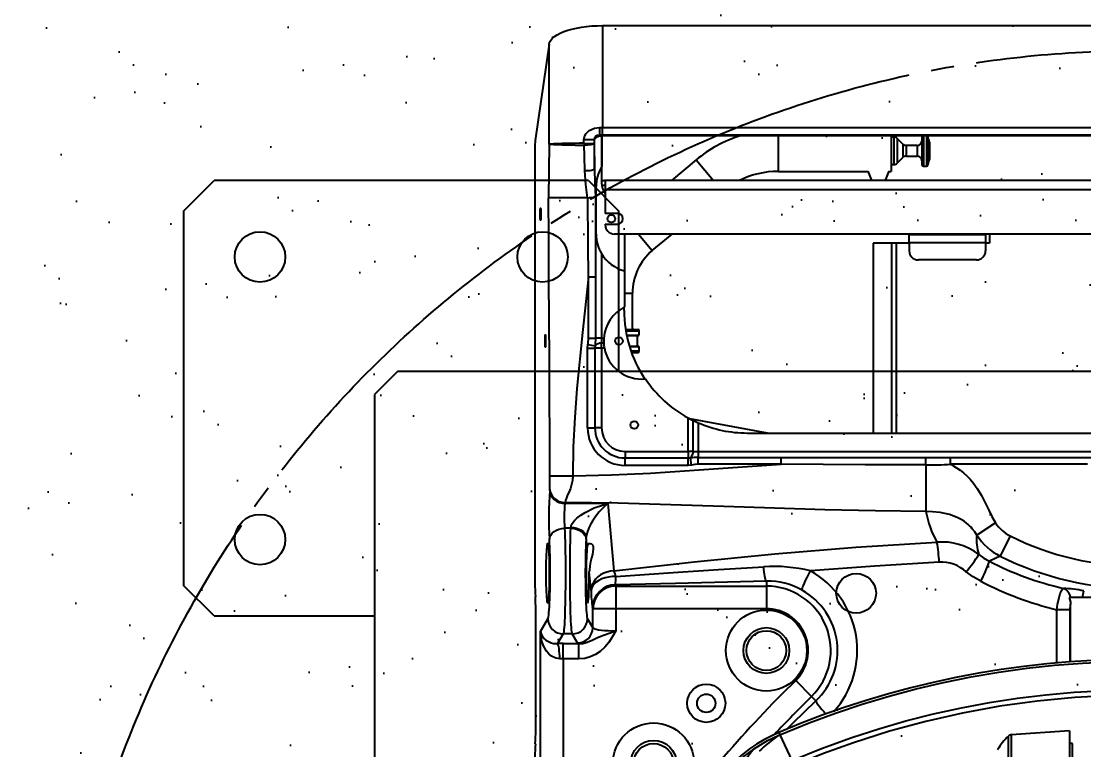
# Model space of a CAD drawing. Header units: millimetres. Extents: x -383313 to -161684, y -117025 to 99224.
# Drawn here: x -329485 to -328790, y 34217 to 34694 of the extents above; entities that cross this region are included whole.
import ezdxf

# ---------------------------------------------------------------- set-up
doc = ezdxf.new("R2010")
doc.units = ezdxf.units.MM
doc.header["$MEASUREMENT"] = 0
doc.linetypes.add('ESKD_shtrihpunktir', pattern=[18, 15, -1, 1, -1])
doc.layers.get('Defpoints').update_dxf_attribs({"color": 31})
doc.layers.add('001__КОНСТРУКТИВ__размеры внутр.', color=7, linetype='Continuous')
doc.layers.add('Робот', color=30, linetype='Continuous')
doc.styles.add('PSTUDIO', font='arial.ttf')
doc.dimstyles.new('PS_TICK', dxfattribs={"dimscale": 100, "dimtxt": 2.5, "dimasz": 1, "dimexe": 2, "dimexo": 2, "dimgap": 1, "dimtad": 1, "dimdec": 0, "dimzin": 0, "dimdsep": 46, "dimtxsty": 'PSTUDIO', "dimblk": 'ARCHTICK', "dimcen": 2, "dimdle": 1.5, "dimse1": 1, "dimse2": 1, "dimadec": 0, "dimazin": 0, "dimtfac": 1, "dimtdec": 0, "dimtix": 1, "dimtmove": 1, "dimatfit": 3, "dimldrblk": 'ARCHTICK', "dimfxl": 1, "dimtolj": 1, "dimtzin": 0, "dimarcsym": 0})

# ---------------------------------------------------------------- blocks, each defined once
blk = doc.blocks.new('ККМ-2.2.00.00.00 Пьедестал')
at = {"color": 140}
for p, q in [((-500, -15), (-500, -985)), ((-625, -860), (-605, -840)), ((-500, -840), (-605, -840)), ((-625, -860), (-625, -1105)), ((-500, -985), (-485, -1000)), ((-485, -1000), (485, -1000)), ((-340, -1105), (-340, -1000)), ((-605, -1125), (-625, -1105)), ((-340, -1105), (-360, -1125)), ((-605, -1125), (-360, -1125))]:
    blk.add_line(p, q, dxfattribs=at)
for centre, radius in [((-354.8, -684.7), 13), ((-317.34, -743.5), 13), ((-243.5, -817.34), 13), ((-575, -890), 16.5), ((-575, -1075), 16.5), ((-390, -1075), 16.5)]:
    blk.add_circle(centre, radius, dxfattribs=at)
blk = doc.blocks.new('Робот ABB IRB660_3.15 (сверху)')
at = {"layer": 'Робот', "color": 30}
for p, q in [((391.45, -157.28), (391.45, -329.83)), ((376.47, -311.91), (376.47, -177.96)), ((43, -233.5), (43, -256.5)), ((45, -264.85), (45, -231.23)), ((83.13, -262.19), (83.13, -229.94)), ((84.98, -229.55), (84.98, -261.38)), ((234.64, -262.23), (226.82, -245.35)), ((43, -256.5), (45, -256.4)), ((45, -264.85), (83.13, -262.19)), ((235.22, -261.98), (234.64, -262.23)), ((235.26, -263.71), (234.64, -262.23)), ((394.48, -265.04), (394.48, -344.13)), ((211.15, -284.39), (213.94, -287.24)), ((213.94, -287.24), (224.29, -297.78)), ((44.34, -309.98), (44.34, -347.78)), ((44.75, -344.08), (44.75, -309.95)), ((53.41, -309.24), (53.41, -344.08)), ((366.17, -311.91), (366.17, -321.87)), ((366.17, -311.91), (376.47, -311.91)), ((376.47, -311.91), (376.47, -321.87)), ((376.47, -321.87), (366.17, -321.87)), ((367.07, -322.35), (370.57, -328.21)), ((376.46, -328.21), (380.27, -321.85)), ((342.1, -344.75), (342.1, -330.24)), ((357.08, -332.31), (357.08, -344.75)), ((360.59, -338.17), (357.08, -332.31)), ((370.57, -328.21), (376.46, -328.21)), ((391.45, -329.83), (386.45, -338.17)), ((44.75, -344.08), (53.41, -344.08)), ((243.5, -359.52), (243.5, -344.75)), ((243.5, -344.75), (342.1, -344.75)), ((342.1, -344.75), (357.08, -344.75)), ((342.1, -359.52), (342.1, -344.75)), ((357.08, -344.75), (357.32, -345.57)), ((-36.49, -352), (36.49, -352)), ((36.49, -352), (35.71, -356.45)), ((36.49, -352), (44.08, -352)), ((44.08, -352), (45.3, -352)), ((243.5, -362.76), (243.5, -359.52)), ((342.1, -359.52), (243.5, -359.52)), ((342.34, -360.34), (342.1, -359.52)), ((358.28, -356.46), (359.4, -368.79)), ((395, -646.5), (395, -361.45)), ((347.3, -413.54), (343.3, -369.45)), ((83.8, -392.37), (90.41, -379.15)), ((90.41, -379.15), (97.43, -375.77)), ((360.9, -385.27), (361.45, -391.36)), ((93.44, -400.96), (105.76, -392.95)), ((371.5, -397.52), (375.54, -397.52)), ((139.05, -438.84), (139.05, -408.45)), ((347.3, -413.54), (375.35, -413.54)), ((375.29, -414.2), (375.35, -413.54)), ((385.34, -422.2), (385.28, -422.86)), ((385.26, -431.66), (370.28, -431.66)), ((122.97, -443.66), (-119.35, -443.66)), ((33.31, -439.26), (122.97, -439.26)), ((122.97, -439.26), (122.97, -443.66)), ((139.05, -438.84), (139.05, -443.72)), ((233.81, -439.26), (233.81, -443.66)), ((233.81, -439.26), (288.11, -439.26)), ((288.11, -443.66), (233.81, -443.66)), ((288.11, -439.26), (288.11, -443.66)), ((288.11, -447.63), (288.11, -443.66)), ((292.41, -438.75), (294.75, -438.57)), ((292.41, -438.75), (293.2, -443.47)), ((294.75, -443.39), (293.2, -443.47)), ((294.75, -438.57), (336, -438.57)), ((294.75, -438.57), (294.75, -443.39)), ((336, -443.39), (294.75, -443.39)), ((294.75, -447.73), (294.75, -443.39)), ((336, -438.57), (336, -443.39)), ((336, -447.73), (336, -443.39)), ((288.11, -447.63), (-130.54, -447.63)), ((288.11, -466.44), (288.11, -447.63)), ((291.43, -447.72), (291.43, -467.92)), ((336, -447.73), (294.75, -447.73)), ((294.75, -447.73), (294.75, -469.59)), ((256, -459.74), (-130.54, -459.74)), ((158.46, -584), (158.46, -459.74)), ((161.46, -584), (161.46, -459.74)), ((173.55, -584), (173.55, -459.74)), ((242.7, -459.74), (293.5, -468.94)), ((351.36, -463.09), (355.7, -463.09)), ((351.36, -515.25), (351.36, -463.09)), ((360.53, -463.09), (355.7, -463.09)), ((355.7, -515.25), (355.7, -463.09)), ((360.53, -463.09), (360.53, -515.25)), ((326.72, -513.45), (326.72, -516.3)), ((332.19, -513.45), (326.72, -513.45)), ((331.83, -512.45), (327.72, -512.45)), ((330.22, -512.45), (331.22, -512.45)), ((331.22, -510.81), (331.22, -512.45)), ((333.12, -516.3), (326.72, -516.3)), ((333.18, -516.5), (326.92, -516.5)), ((327.92, -516.5), (327.92, -523.5)), ((349.55, -515.25), (351.36, -515.25)), ((349.96, -518.57), (351.38, -518.57)), ((351.36, -515.25), (355.7, -515.25)), ((355.62, -516.8), (355.7, -515.25)), ((360.34, -517.59), (355.62, -516.8)), ((360.53, -515.25), (355.7, -515.25)), ((360.53, -515.25), (360.34, -517.59)), ((326.72, -523.7), (326.72, -526.55)), ((335.02, -523.7), (326.72, -523.7)), ((335.55, -526.55), (326.72, -526.55)), ((334.98, -523.5), (326.92, -523.5)), ((335.71, -527.55), (327.72, -527.55)), ((330.22, -527.55), (331.22, -527.55)), ((331.22, -527.55), (331.22, -551.18)), ((351.47, -521.89), (349.93, -521.89)), ((351.47, -521.89), (355.43, -521.89)), ((351.47, -577.19), (351.47, -521.89)), ((355.43, -561.9), (355.43, -521.89)), ((359.83, -521.89), (355.43, -521.89)), ((359.83, -521.89), (359.83, -561.9)), ((336.26, -565.8), (336.26, -542.32)), ((336.68, -540), (336.68, -542.1)), ((336.26, -551.18), (331.22, -551.18)), ((359.83, -561.9), (355.43, -561.9)), ((336.42, -590), (336.42, -565.84)), ((106, -573), (144, -573)), ((97.5, -584), (100, -584)), ((97.5, -590), (97.5, -584)), ((100, -584.26), (100, -579)), ((100, -589.4), (100, -584.26)), ((100, -584.26), (150, -584.26)), ((150, -584.26), (150, -579)), ((150, -584), (158.46, -584)), ((150, -584.26), (150, -589.4)), ((158.46, -584), (161.46, -584)), ((161.46, -584), (173.55, -584)), ((318.18, -579.15), (305.24, -590)), ((327.29, -590), (318.18, -579.15)), ((-343, -590), (343, -590)), ((100, -590), (100, -589.4)), ((100, -589.4), (150, -589.4)), ((150, -589.4), (150, -590)), ((355, -590), (355, -621)), ((349, -596.5), (341, -596.5)), ((349, -596.5), (349, -596)), ((341, -603.5), (349, -603.5)), ((349, -619), (349, -603.5)), ((-349, -619), (349, -619)), ((349, -625), (349, -619)), ((360.47, -613.77), (360.54, -613.76)), ((360.54, -613.76), (386.05, -613.76)), ((385.73, -648.79), (386.05, -613.76)), ((-349, -625), (349, -625)), ((159.57, -625.1), (159.57, -625)), ((159.57, -625.1), (161.72, -625.1)), ((161.72, -625.1), (161.72, -625)), ((163.31, -631.12), (165.6, -625.59)), ((163.38, -625.1), (163.38, -625)), ((163.38, -625.1), (163.79, -625.1)), ((163.79, -625.1), (163.79, -625)), ((164.72, -625.1), (164.72, -625)), ((166.09, -625.1), (166.09, -625)), ((166.09, -625.1), (166.5, -625.1)), ((166.5, -625.1), (166.5, -625)), ((170.12, -625.1), (170.12, -625)), ((170.12, -625.1), (171.17, -625.1)), ((171.17, -625.1), (171.17, -625)), ((171.17, -625.1), (172.28, -625.1)), ((172.28, -625.1), (172.28, -625)), ((172.28, -625.1), (172.43, -625.1)), ((172.58, -625.1), (172.74, -625.1)), ((172.74, -625.1), (172.74, -625)), ((172.74, -625.1), (173.84, -625.1)), ((173.84, -625.1), (173.84, -625)), ((173.84, -625.1), (174.88, -625.1)), ((177.13, -631.12), (174.84, -625.59)), ((174.88, -625.1), (174.88, -625)), ((175.9, -625.1), (175.9, -625)), ((175.9, -625.1), (177.72, -625.1)), ((177.72, -625.1), (177.72, -625)), ((177.72, -625.1), (178.46, -625.1)), ((178.46, -625.1), (178.46, -625)), ((179.58, -625.1), (179.58, -625)), ((198.06, -625.1), (198.06, -625)), ((198.06, -625.1), (200.16, -625.1)), ((200.16, -625.1), (200.16, -625)), ((201.78, -625.1), (201.78, -625)), ((201.78, -625.1), (202.17, -625.1)), ((202.17, -625.1), (202.17, -625)), ((203.08, -625.1), (203.08, -625)), ((204.41, -625.1), (204.41, -625)), ((204.41, -625.1), (204.81, -625.1)), ((204.81, -625.1), (204.81, -625)), ((206.67, -625.1), (206.67, -625)), ((206.67, -625.1), (207.29, -625.1)), ((207.29, -625.1), (207.29, -625)), ((208.22, -625.1), (208.22, -625)), ((208.22, -625.1), (208.41, -625.1)), ((208.41, -625.1), (208.41, -625)), ((210.09, -625.1), (210.09, -625)), ((211.88, -625.1), (211.88, -625)), ((212, -625.1), (212, -625)), ((212.81, -625.1), (212.81, -625)), ((212.81, -625.1), (213.84, -625.1)), ((213.84, -625.1), (213.84, -625)), ((213.84, -625.1), (214.92, -625.1)), ((214.92, -625.1), (214.92, -625)), ((214.92, -625.1), (215.13, -625.1)), ((215.13, -625.1), (215.13, -625)), ((215.13, -625.1), (215.37, -625.1)), ((215.37, -625.1), (215.37, -625)), ((215.37, -625.1), (216.44, -625.1)), ((216.44, -625.1), (216.44, -625)), ((216.44, -625.1), (217.46, -625.1)), ((217.46, -625.1), (217.46, -625)), ((218.45, -625.1), (218.45, -625)), ((218.45, -625.1), (220.26, -625.1)), ((220.26, -625.1), (220.26, -625)), ((221.86, -625.1), (221.86, -625)), ((222.05, -625.1), (222.05, -625)), ((289.49, -638.46), (278.19, -625)), ((289.49, -638.46), (305.54, -625)), ((339.22, -625.1), (339.22, -625)), ((339.22, -625.1), (339.26, -625.1)), ((339.26, -625.1), (339.26, -625)), ((340.26, -625.1), (340.26, -625)), ((341.23, -625.1), (341.23, -625)), ((341.23, -625.1), (341.41, -625.1)), ((341.41, -625.1), (341.41, -625)), ((342.02, -625.1), (342.02, -625)), ((342.02, -625.1), (342.5, -625.1)), ((342.5, -625.1), (342.5, -625)), ((342.5, -625.1), (344.17, -625.1)), ((344.17, -625.1), (344.17, -625)), ((344.17, -625.1), (344.65, -625.1)), ((344.65, -625.1), (344.65, -625)), ((344.97, -625.1), (344.97, -625)), ((344.97, -625.1), (346.32, -625.1)), ((346.32, -625.1), (346.32, -625)), ((346.32, -625.1), (346.87, -625.1)), ((346.87, -625.1), (346.87, -625)), ((346.87, -625.1), (348.22, -625.1)), ((348.22, -625.1), (348.22, -625)), ((348.41, -625.1), (348.41, -625)), ((348.41, -625.1), (349.98, -625.1)), ((351.33, -622), (349, -622)), ((351.39, -625), (349, -625)), ((349.98, -625.1), (349.98, -625)), ((351.3, -625.1), (351.3, -625)), ((351.3, -625.1), (351.39, -625.1)), ((351.39, -625.1), (351.39, -625)), ((351.42, -633.89), (351.42, -623.33)), ((163.36, -631), (161.72, -631)), ((161.72, -654.24), (161.72, -631)), ((235.82, -631), (177.08, -631)), ((235.82, -654.24), (235.82, -631)), ((356.18, -649.36), (355.96, -632.48)), ((355.96, -632.48), (355.96, -652.43)), ((136.72, -649.87), (136.72, -639.13)), ((137.72, -635.24), (136.75, -638.87)), ((136.75, -650.13), (136.75, -638.87)), ((137.72, -653.76), (137.72, -635.24)), ((140.72, -634.5), (138.69, -634.5)), ((138.69, -654.24), (138.69, -634.5)), ((140.72, -654.24), (140.72, -634.5)), ((141.72, -653.5), (141.72, -635.5)), ((157.84, -636.38), (154.1, -640.12)), ((157.84, -652.62), (157.84, -636.38)), ((161.72, -635.5), (159.96, -635.5)), ((159.96, -653.5), (159.96, -635.5)), ((351.26, -654.24), (351.26, -634.15)), ((351.47, -654.18), (351.47, -633.81)), ((151.97, -641), (144.72, -641)), ((144.72, -648), (144.72, -641)), ((151.97, -648), (151.97, -641)), ((154.1, -648.88), (154.1, -640.12)), ((136.75, -650.13), (137.72, -653.76)), ((144.72, -648), (151.97, -648)), ((154.1, -648.88), (157.84, -652.62)), ((159.96, -653.5), (161.72, -653.5)), ((356.18, -651.63), (356.18, -649.36)), ((362.9, -649.36), (356.18, -649.36)), ((356.18, -651.63), (362.9, -651.63)), ((362.9, -649.36), (362.9, -651.63)), ((385.73, -648.79), (385.73, -714.36)), ((385.73, -714.36), (394.83, -651.2)), ((-351.26, -654.24), (351.26, -654.24)), ((-350.78, -654.78), (350.78, -654.78)), ((350.78, -659.77), (-350.78, -659.77)), ((350.78, -654.78), (350.78, -659.77)), ((350.78, -726.43), (350.78, -659.77)), ((351.47, -654.18), (351.47, -654.24)), ((353.84, -654.5), (353.93, -654.46)), ((350.78, -726.43), (-350.78, -726.43))]:
    blk.add_line(p, q, dxfattribs=at)
at = {"layer": 'Робот', "color": 30, "flags": 128}
for points in [[(255.78, -228.59), (256.12, -229.09), (257.6, -231.98), (258.44, -235.18), (258.57, -238.71), (257.94, -242.4), (256.96, -245.21), (255.55, -247.99), (254.05, -250.26), (252.28, -252.43), (251.98, -252.75)], [(0, -288.11), (0, -288.11), (20.81, -287.71), (41.59, -286.56), (66.19, -284.22), (90.68, -280.83), (115, -276.4), (139.07, -270.94), (162.91, -264.47), (186.43, -256.98), (206.04, -249.88), (225.37, -242.06)], [(226.82, -245.35), (226.82, -245.35), (207.38, -253.2), (187.64, -260.36), (169.95, -266.09), (152.09, -271.25), (133.99, -275.86), (115.76, -279.89), (97.47, -283.32), (79.07, -286.17), (60.52, -288.43), (41.9, -290.1), (20.57, -291.28), (-0.81, -291.66)], [(251.98, -252.75), (242.68, -258.38), (235.22, -261.98)], [(234.64, -262.23), (215.46, -270.02), (198.23, -276.37), (180.81, -282.19), (163.15, -287.49), (145.35, -292.25), (127.47, -296.45), (109.47, -300.09), (91.3, -303.2), (73.04, -305.74), (54.78, -307.72), (36.47, -309.14), (18.06, -310), (-0.37, -310.29)], [(230.05, -265.83), (226.02, -269.94), (211.15, -284.39)], [(211.15, -284.39), (210.89, -283.78), (210.36, -282.91), (209.58, -281.8), (208.57, -280.48), (207.35, -278.98), (205.96, -277.35), (204.56, -275.77)], [(342.1, -330.24), (342.11, -330.21), (342.61, -329.23), (343.12, -328.25), (346.66, -322.55), (349.24, -319.48), (352.23, -316.8), (355.37, -314.74), (358.79, -313.2), (362.43, -312.24), (366.17, -311.91)], [(378.75, -311.89), (378.8, -313.73), (378.9, -315.51), (379.05, -317.17), (379.24, -318.65), (379.46, -319.89), (379.72, -320.86), (379.99, -321.52), (380.27, -321.85)], [(378.75, -311.89), (381.36, -312.26), (384.16, -313.67), (385.94, -315.22), (387.41, -317), (389.34, -320.41), (390.6, -324.05), (391.45, -329.8), (391.45, -329.83)], [(366.17, -321.87), (363.72, -322.05), (361.37, -322.61), (357.61, -324.11), (354.04, -325.81), (350.05, -327.48), (345.76, -329.02), (343.96, -329.62), (342.12, -330.23), (342.1, -330.24)], [(391.45, -329.83), (391.45, -329.81), (390.77, -327.6), (389.29, -325.46), (387.79, -324.13), (385.75, -322.94), (384.4, -322.43), (382.82, -322.04), (380.27, -321.85)], [(357.08, -332.31), (356.73, -331.95), (355.97, -331.6), (354.82, -331.27), (353.31, -330.97), (351.47, -330.72), (349.37, -330.51), (347.07, -330.36), (344.62, -330.27), (342.1, -330.24)], [(370.57, -328.21), (370.72, -328.73), (370.87, -329.61), (371.01, -330.85), (371.15, -332.44), (371.28, -334.35), (371.41, -336.58), (371.52, -339.1), (371.63, -341.89), (371.72, -344.92), (371.8, -348.16), (371.87, -351.59), (371.92, -355.18), (371.97, -358.88), (371.99, -362.66), (372.01, -366.5), (372.01, -370.35), (371.99, -374.18), (371.96, -377.95), (371.91, -381.64), (371.86, -385.19), (371.79, -388.59), (371.7, -391.79), (371.61, -394.78), (371.5, -397.52)], [(375.54, -397.52), (375.43, -394.78), (375.34, -391.79), (375.25, -388.59), (375.18, -385.19), (375.12, -381.64), (375.08, -377.95), (375.05, -374.18), (375.03, -370.35), (375.03, -366.5), (375.04, -362.66), (375.07, -358.88), (375.11, -355.18), (375.17, -351.59), (375.24, -348.16), (375.32, -344.92), (375.41, -341.89), (375.52, -339.1), (375.63, -336.58), (375.75, -334.35), (375.89, -332.44), (376.02, -330.85), (376.17, -329.61), (376.31, -328.73), (376.46, -328.21)], [(361.51, -390.15), (361.63, -387.79), (361.74, -385.19), (361.83, -382.38), (361.91, -379.4), (361.96, -376.28), (362, -373.06), (362.02, -369.78), (362.02, -366.48), (362, -363.2), (361.96, -359.97), (361.91, -356.85), (361.83, -353.86), (361.74, -351.04), (361.64, -348.43), (361.52, -346.06), (361.39, -343.95), (361.24, -342.13), (361.09, -340.63), (360.93, -339.46), (360.76, -338.64), (360.59, -338.17)], [(386.45, -338.17), (386.28, -338.64), (386.11, -339.46), (385.95, -340.63), (385.8, -342.13), (385.65, -343.95), (385.52, -346.06), (385.4, -348.43), (385.29, -351.04), (385.2, -353.86), (385.13, -356.85), (385.07, -359.97), (385.04, -363.2), (385.02, -366.48), (385.02, -369.78), (385.04, -373.06), (385.08, -376.28), (385.13, -379.4), (385.21, -382.38), (385.3, -385.19), (385.4, -387.79), (385.52, -390.15)], [(45.3, -352), (44.41, -349.11), (44.34, -347.78)], [(53.41, -344.08), (52.81, -347.54), (52.02, -351.28), (51.09, -354.63), (50.15, -356.84), (49.6, -357.61), (49.03, -358.05)], [(360.9, -385.27), (361.02, -383.86), (361.13, -382.15), (361.22, -380.18), (361.3, -377.97), (361.36, -375.58), (361.41, -373.04), (361.44, -370.4), (361.44, -367.72), (361.43, -365.05), (361.4, -362.43), (361.35, -359.92), (361.29, -357.56), (361.2, -355.4), (361.1, -353.47), (360.99, -351.82), (360.87, -350.48), (360.74, -349.47), (360.6, -348.81), (360.46, -348.52), (360.32, -348.59), (360.19, -349.03), (360.05, -349.83), (359.92, -350.98), (359.81, -352.44), (359.7, -354.2), (359.61, -356.23), (359.53, -358.47), (359.47, -360.9), (359.43, -363.46), (359.41, -366.11), (359.4, -368.79)], [(387.64, -368), (387.63, -370.66), (387.6, -373.26), (387.55, -375.77), (387.49, -378.13), (387.41, -380.31), (387.31, -382.25), (387.2, -383.93), (387.08, -385.31), (386.96, -386.37), (386.82, -387.09), (386.68, -387.45), (386.55, -387.45), (386.41, -387.09), (386.27, -386.37), (386.14, -385.31), (386.03, -383.93), (385.92, -382.25), (385.82, -380.31), (385.74, -378.13), (385.68, -375.77), (385.63, -373.26), (385.6, -370.66), (385.59, -368), (385.6, -365.34), (385.63, -362.74), (385.68, -360.23), (385.74, -357.87), (385.82, -355.69), (385.92, -353.75), (386.03, -352.07), (386.14, -350.69), (386.27, -349.63), (386.41, -348.91), (386.55, -348.55), (386.68, -348.55), (386.82, -348.91), (386.96, -349.63), (387.08, -350.69), (387.2, -352.07), (387.31, -353.75), (387.41, -355.69), (387.49, -357.87), (387.55, -360.23), (387.6, -362.74), (387.63, -365.34), (387.64, -368)], [(220.06, -356.79), (220, -357.49), (219.74, -358.51), (219.28, -359.84), (218.63, -361.43), (217.82, -363.25), (216.86, -365.23), (215.78, -367.33), (214.62, -369.49)], [(243.5, -362.76), (302.92, -361.31), (342.34, -360.34)], [(341.96, -365.81), (344.38, -365.76), (346.78, -365.47), (349.09, -364.94), (351.24, -364.19), (353.19, -363.24), (354.88, -362.11), (356.26, -360.83), (357.31, -359.44), (357.99, -357.97), (358.28, -356.46)], [(343.3, -369.45), (345.61, -369.24), (347.86, -368.73), (350, -367.93), (351.98, -366.85), (353.76, -365.53), (355.29, -363.99), (356.53, -362.27), (357.45, -360.41), (358.04, -358.46), (358.28, -356.46)], [(103.16, -362.71), (108.03, -365.56), (112.63, -368.93)], [(243.5, -362.76), (243.76, -363.22), (244.01, -363.91), (244.26, -364.83), (244.49, -365.97), (244.71, -367.29), (244.91, -368.79), (245.08, -370.43), (245.23, -372.2)], [(341.96, -365.81), (304.54, -368.46), (274.92, -370.4), (245.23, -372.2)], [(130.39, -375.27), (172.56, -372.67), (214.62, -369.49)], [(343.3, -369.45), (290.81, -375.5), (238.03, -380.66), (185.01, -384.91), (131.79, -388.26)], [(360.9, -385.27), (360.44, -386.64), (359.7, -387.32), (358.79, -387.49), (357.88, -387.16), (357.15, -386.27), (356.83, -385.21), (356.78, -383.81), (356.99, -382.16), (357.42, -380.24), (358, -377.96), (358.6, -375.42), (359.09, -372.76), (359.38, -369.89), (359.4, -368.79)], [(104.46, -380.24), (101.08, -377.83), (97.43, -375.77)], [(105.76, -392.95), (107.1, -395.01), (108.65, -397.03), (109.52, -398.02), (110.45, -398.99), (111.45, -399.92), (112.51, -400.82), (114.05, -401.97), (115.92, -403.15), (118.14, -404.31), (120.74, -405.41), (123.66, -406.35), (126.65, -407.07), (129.72, -407.62), (134.67, -408.18), (139.05, -408.45)], [(347.3, -413.54), (347.32, -413.53), (350.16, -411.05), (352.92, -408.09), (355.11, -405.33), (357.26, -402.12), (358.38, -400.18), (359.45, -398.06), (360.59, -395.22), (361.19, -393.12), (361.45, -391.36)], [(371.44, -398.12), (369.53, -397.95), (367.7, -397.53), (366, -396.89), (364.51, -396.05), (363.26, -395.04), (362.32, -393.89), (361.71, -392.65), (361.45, -391.36)], [(371.5, -397.52), (369.59, -397.33), (367.76, -396.88), (366.06, -396.19), (364.56, -395.27), (363.32, -394.16), (362.37, -392.91), (361.76, -391.56), (361.51, -390.15)], [(385.52, -390.15), (385.27, -391.56), (384.66, -392.91), (383.72, -394.16), (382.48, -395.27), (380.98, -396.19), (379.28, -396.88), (377.44, -397.33), (375.54, -397.52)], [(122.97, -439.26), (122.16, -438.85), (121.36, -438.43), (118.93, -436.99), (116.59, -435.38), (114.35, -433.59), (112.2, -431.62), (110.13, -429.48), (108.16, -427.16), (105.41, -423.35), (102.68, -418.85), (99.98, -413.64), (97.89, -409.27), (95.8, -404.98), (93.44, -400.96)], [(371.44, -398.12), (370.97, -399.76), (369.99, -401.42), (368.87, -402.76), (367.59, -404), (364.98, -406.05), (362.19, -407.81), (356.28, -410.69), (350.22, -412.79), (347.33, -413.54), (347.3, -413.54)], [(139.05, -408.45), (172.12, -408.74), (205.2, -409.48), (238.27, -410.52), (271.34, -411.68), (305.99, -412.83), (340.64, -413.74), (375.29, -414.2)], [(370.28, -431.66), (370.28, -431.35), (370.28, -431.23), (370.28, -431.21), (370.28, -431.17), (370.28, -430.99), (370.29, -430.64), (370.32, -429.93), (370.46, -428.56), (370.99, -425.96), (371.77, -423.51), (372.67, -421.25), (373.59, -419.17), (374.41, -417.29), (375.02, -415.63), (375.29, -414.2)], [(385.28, -422.86), (385.04, -421.2), (384.45, -419.6), (383.51, -418.12), (382.26, -416.82), (380.76, -415.74), (379.06, -414.93), (377.21, -414.41), (375.29, -414.2)], [(385.34, -422.2), (385.1, -420.54), (384.51, -418.94), (383.57, -417.46), (382.32, -416.16), (380.82, -415.08), (379.12, -414.27), (377.27, -413.75), (375.35, -413.54)], [(370.28, -431.66), (344.81, -432.36), (319.34, -433.56), (293.86, -435.11), (233.81, -439.26)], [(359.83, -561.9), (363.86, -525.43), (367.51, -488.97), (368.96, -469.86), (369.93, -450.76), (370.28, -431.66)], [(385.26, -431.66), (385.3, -457.15), (385.38, -482.65), (385.5, -508.14), (385.65, -533.64), (385.8, -560.35), (385.94, -587.06), (386.05, -613.76)], [(139.05, -443.72), (130.05, -443.69), (122.97, -443.66)], [(139.05, -438.84), (158.04, -438.85), (178.74, -438.89), (233.81, -439.26), (233.81, -439.26)], [(233.81, -443.66), (178.76, -443.7), (158.05, -443.71), (139.05, -443.72)], [(288.11, -439.26), (290.26, -439.1), (292.41, -438.75)], [(291.43, -467.92), (289.44, -467.03), (288.11, -466.44)], [(294.75, -469.59), (292.62, -468.48), (291.43, -467.92)], [(355.43, -521.89), (355.56, -517.88), (355.62, -516.8)], [(360.34, -517.59), (360.16, -518.65), (359.83, -521.89)], [(388.4, -520), (388.39, -520.69), (388.38, -521.37), (388.37, -522), (388.35, -522.57), (388.32, -523.06), (388.29, -523.46), (388.26, -523.76), (388.22, -523.94), (388.19, -524), (388.15, -523.94), (388.12, -523.76), (388.08, -523.46), (388.05, -523.06), (388.03, -522.57), (388.01, -522), (387.99, -521.37), (387.98, -520.69), (387.98, -520), (387.98, -519.31), (387.99, -518.63), (388.01, -518), (388.03, -517.43), (388.05, -516.94), (388.08, -516.54), (388.12, -516.24), (388.15, -516.06), (388.19, -516), (388.22, -516.06), (388.26, -516.24), (388.29, -516.54), (388.32, -516.94), (388.35, -517.43), (388.37, -518), (388.38, -518.63), (388.39, -519.31), (388.4, -520)], [(355.33, -614.38), (355.35, -607.86), (355.43, -561.9)], [(359.83, -561.9), (359.83, -561.9), (360.23, -583.17), (360.47, -613.76), (360.47, -613.77)], [(391.54, -603), (391.54, -603.69), (391.53, -604.37), (391.51, -605), (391.49, -605.57), (391.47, -606.06), (391.44, -606.46), (391.4, -606.76), (391.37, -606.94), (391.33, -607), (391.3, -606.94), (391.26, -606.76), (391.23, -606.46), (391.2, -606.06), (391.17, -605.57), (391.15, -605), (391.13, -604.37), (391.13, -603.69), (391.12, -603), (391.13, -602.31), (391.13, -601.63), (391.15, -601), (391.17, -600.43), (391.2, -599.94), (391.23, -599.54), (391.26, -599.24), (391.3, -599.06), (391.33, -599), (391.37, -599.06), (391.4, -599.24), (391.44, -599.54), (391.47, -599.94), (391.49, -600.43), (391.51, -601), (391.53, -601.63), (391.54, -602.31), (391.54, -603)], [(355.96, -632.48), (355.79, -623.54), (355.33, -614.38)], [(360.54, -613.76), (361.75, -622.48), (362.33, -631.3)], [(355.96, -632.48), (356.14, -632.21), (356.57, -631.95), (357.21, -631.72), (358.05, -631.53), (359.03, -631.39), (360.1, -631.3), (361.22, -631.27), (362.33, -631.3)], [(362.33, -631.3), (362.63, -641.02), (362.84, -648.24)], [(352.48, -654.77), (352.48, -654.77), (354.21, -654.43), (355.06, -653.96), (355.61, -653.42), (355.91, -652.92), (356.09, -652.35), (356.18, -651.63), (356.18, -651.63)], [(362.9, -651.63), (362.54, -653.89), (361.48, -655.89), (359.41, -657.83), (356.07, -659.33), (352.76, -659.77)], [(355.96, -652.43), (356.08, -652.18), (356.18, -651.63)], [(356.18, -649.36), (356.37, -649.09), (356.82, -648.84), (357.51, -648.61), (358.39, -648.42), (359.43, -648.28), (360.55, -648.21), (361.71, -648.19), (362.84, -648.24)], [(350.78, -654.78), (351.35, -654.78), (351.91, -654.77), (352.48, -654.77)], [(352.76, -659.77), (352.1, -659.77), (351.44, -659.77), (350.78, -659.77)], [(351.26, -654.24), (351.38, -654.2), (351.47, -654.18)], [(351.47, -654.24), (351.35, -654.24), (351.26, -654.24)], [(353.93, -654.46), (353.99, -654.41), (353.82, -654.34), (353.49, -654.3), (352.96, -654.27), (352.27, -654.25), (351.47, -654.24)], [(385.73, -714.36), (385.37, -715.64), (384.65, -716.91), (383.59, -718.14), (382.18, -719.32), (380.46, -720.45), (378.44, -721.5), (376.13, -722.48), (373.56, -723.37), (370.76, -724.16), (367.75, -724.84), (364.57, -725.4), (361.25, -725.85), (357.82, -726.17), (354.32, -726.37), (350.78, -726.43)]]:
    blk.add_lwpolyline(points, dxfattribs=at)
at = {"layer": 'Робот'}
for radius in [3150, 1054]:
    blk.add_circle((0, 0), radius, dxfattribs=at)
at = {"layer": 'Робот', "color": 30, "linetype": 'ESKD_shtrihpunktir', "ltscale": 15}
blk.add_circle((0, 0), 710, dxfattribs=at)
at = {"layer": 'Робот', "color": 30}
for centre, radius in [((317.34, -243.51), 26.5), ((317.34, -243.51), 15), ((282.84, -282.84), 12.5), ((282.84, -282.84), 6), ((243.5, -317.34), 26.5), ((243.5, -317.34), 15), ((330, -465), 2.5), ((340, -520), 2.5), ((345, -600), 2.5)]:
    blk.add_circle(centre, radius, dxfattribs=at)
for centre, radius, start, end in [((-387.09, 324.81), 872.59, 314.47982, 323.46163), ((195.5, -170.11), 101.7, 293.01674, 342.64969), ((195.74, -170.1), 99.97, 304.23257, 341.05778), ((281.92, -248.63), 113.08, 356.07142, 0.46236), ((57.52, -232.29), 40, 313.36141, 329.81755), ((181.17, -182), 96.53, 304.05092, 314.02278), ((507.56, -264.13), 113.08, 176.07142, 180.46236), ((0, 290.09), 601.7, 246.98326, 293.01674), ((82.92, -259.19), 3, 274, 313.36141), ((-387.09, 324.81), 857.81, 314.47982, 316.80172), ((243.61, -317.38), 59.63, 138.00809, 240.90872), ((242.09, -317.33), 45.19, 133.20988, 240.82088), ((243.5, -317.34), 42.19, 134.47982, 270), ((243.5, -317.34), 27.41, 134.47982, 270), ((376.48, -210.28), 101.64, 270, 271.28245), ((367.11, -332.38), 10.03, 90.24491, 179.61522), ((366, -323.28), 1.41, 40.95941, 82.93738), ((376.47, -38.51), 283.37, 270, 270.76803), ((370.62, -338.23), 10.03, 90.24491, 179.61522), ((376.42, -338.23), 10.03, 0.38478, 89.75509), ((33.26, -344.68), 11.51, 344.37604, 2.95217), ((0.56, -561.01), 223.27, 62.64343, 76.30846), ((342.04, -344.48), 15.04, 270.22922, 358.97225), ((342.28, -345.3), 15.04, 270.22922, 358.97225), ((271.1, -358.66), 87.21, 1.44531, 8.6351), ((514.79, -344.82), 120.32, 179.66965, 183.79656), ((52.71, -349.98), 8.87, 193.19574, 245.4989), ((289.6, -360.3), 105.4, 359.37754, 4.08868), ((0, -560), 202.19, 63.43891, 116.56109), ((53.95, -260.31), 97.86, 259.25837, 267.12219), ((1.04, -564.09), 211.56, 62.89271, 76.8872), ((242.58, -317.35), 45.42, 240.26947, 271.16007), ((408.61, -367.76), 66.68, 173.61124, 178.32239), ((168.5, -399.15), 74.82, 150.85095, 161.7871), ((363.67, -359.86), 22.51, 195.3226, 205.22323), ((0, -560), 187.41, 63.43891, 116.56109), ((174.11, -421.94), 81.18, 139.23334, 149.09291), ((129.41, -349.97), 25.33, 228.49769, 272.21113), ((226.31, -371.46), 96, 182.27504, 190.0797), ((238.89, -269.51), 102.88, 256.35526, 273.53262), ((72.35, -414.67), 39.85, 33.03452, 63.05232), ((73.99, -389.77), 31.93, 354.27922, 17.35728), ((128.58, -348.63), 39.76, 232.65958, 274.64032), ((74.47, -420.25), 65.64, 10.35306, 29.16175), ((72.8, -414.41), 24.64, 33.09131, 63.47939), ((494.77, -397.74), 133.47, 176.74092, 177.2599), ((88.23, -404.46), 297.64, 356.583, 2.75624), ((406.02, -401.44), 34.74, 173.5167, 174.51765), ((301.3, -404.68), 74.59, 353.17146, 5.50706), ((494.9, -427.46), 109.72, 177.59922, 182.19391), ((137.91, -702), 263.17, 89.75307, 93.25484), ((288.08, -375.45), 68.22, 270.02821, 274.30548), ((296.69, -447.42), 5.27, 131.463, 183.26676), ((336, -463.09), 24.53, 0, 90), ((336, -463.09), 19.7, 0, 90), ((288.18, -505.34), 57.71, 86.76879, 90.06325), ((294.59, -67.82), 379.91, 269.52356, 270.02376), ((336, -463.09), 15.36, 0, 90), ((256, -540), 80.26, 66.41461, 90), ((256, -540), 80.37, 33.95681, 61.17535), ((325, -520), 25, 10.94653, 95.36845), ((256, -540), 80.68, 0, 33.83311), ((327.72, -513.45), 1, 90, 180), ((325, -520), 25, 3.2807, 10.94653), ((325, -520), 25, 355.67366, 3.2807), ((754.89, -515.32), 403.53, 179.99088, 180.4618), ((351.68, -513.31), 5.27, 266.73324, 318.537), ((297.1, -521.73), 54.37, 359.83535, 3.33261), ((327.72, -526.55), 1, 180, 270), ((325, -520), 25, 296.77458, 355.67366), ((294.72, -551.18), 36.5, 310, 0), ((330, -590), 25, 30.82853, 75.49399), ((106, -579), 6, 90, 180), ((144, -579), 6, 0, 90), ((330, -590), 25, 0, 30.82853), ((343, -596), 6, 0, 90), ((341, -600), 3.5, 90, 270), ((341.43, -623.33), 9.98, 359.97687, 40.7374), ((361.28, -642.11), 28.36, 91.63924, 102.10825), ((170.22, -627.5), 5, 150.73086, 157.5), ((170.22, -627.5), 5, 22.5, 28.6854), ((235.82, -574.5), 56.5, 270, 296.64461), ((330, -621), 25, 329.17147, 0), ((164.23, -631.5), 1, 157.5, 164.54395), ((176.2, -631.5), 1, 15.45605, 22.5), ((138.69, -635.5), 1, 90, 165), ((140.72, -635.5), 1, 0, 90), ((144.72, -638), 3, 180, 270), ((159.96, -638.5), 3, 90, 135), ((235.82, -574.5), 83.5, 287.26435, 310), ((330, -621), 25, 328.26408, 329.17147), ((151.97, -638), 3, 270, 315), ((346.35, -647.07), 48.66, 355.12904, 0.66776), ((137.72, -649.87), 1, 180, 195), ((138.69, -653.5), 1, 195, 227.55802), ((140.72, -653.5), 1, 312.44198, 0), ((144.72, -651), 3, 90, 180), ((151.97, -651), 3, 45, 90), ((159.96, -650.5), 3, 225, 270), ((350.42, -644.84), 9.41, 276.40938, 306.11717), ((364.87, -1035.59), 387.36, 86.91291, 90.30001), ((348.73, -649.55), 14.17, 0.7472, 5.31012), ((364.56, -258.37), 391, 269.75707, 273.10391), ((327.59, -658.69), 25.19, 357.54307, 8.93496)]:
    blk.add_arc(centre, radius, start, end, dxfattribs=at)
blk = doc.blocks.new('A$C0e877309')
h = blk.add_hatch()
h.set_pattern_fill('AR-SAND', color=256, scale=2)
h.set_pattern_definition([(37.5, (-2480.5, -1360.185), (-3.2, 97.8826), [0, -77.216, 0, -86.36, 0, -82.55]), (7.5, (-2480.5, -1360.19), (89.9047, 143.365), [0, -41.656, 0, -69.596, 0, -26.67]), (327.5, (-2542.98, -1360.185), (158.1985, 0.2874), [0, -25.4, 0, -91.44, 0, -119.38]), (317.5, (-2542.98, -1360.19), (152.7113, 44.586), [0, -12.7, 0, -59.944, 0, -68.58])])
h.paths.add_polyline_path([(-975.05, 987.36), (-975.05, -1012.64), (1024.95, -1012.64), (1024.95, 987.36)])
blk = doc.blocks.new('_ArchTick')
at = {"color": 0, "linetype": 'ByBlock', "const_width": 0.15}
blk.add_lwpolyline([(-0.5, -0.5), (0.5, 0.5)], dxfattribs=at)
blk = doc.blocks.new('*D238')
at = {"layer": '001__КОНСТРУКТИВ__размеры внутр.', "color": 0, "lineweight": -2, "ltscale": 100, "transparency": 16777216}
for p, q in [((-327666.13, 34900.01), (-327666.13, 34508.33)), ((-329666.13, 34886.09), (-329666.13, 34508.33)), ((-329716.13, 34708.33), (-327616.13, 34708.33))]:
    blk.add_line(p, q, dxfattribs=at)
at = {"layer": 'Defpoints', "color": 0, "ltscale": 100, "transparency": 16777216}
for p in [(-327666.13, 34900.01), (-329666.13, 34886.09), (-327666.13, 34708.33)]:
    blk.add_point(p, dxfattribs=at)
at = {"layer": '001__КОНСТРУКТИВ__размеры внутр.', "color": 0, "lineweight": -2, "ltscale": 100, "transparency": 16777216, "xscale": 100, "yscale": 100, "zscale": 100, "rotation": 180}
blk.add_blockref('_ArchTick', (-329666.13, 34708.33), dxfattribs=at)
at = {"layer": '001__КОНСТРУКТИВ__размеры внутр.', "color": 0, "lineweight": -2, "ltscale": 100, "transparency": 16777216, "xscale": 100, "yscale": 100, "zscale": 100}
blk.add_blockref('_ArchTick', (-327666.13, 34708.33), dxfattribs=at)
at = {"layer": '001__КОНСТРУКТИВ__размеры внутр.', "color": 0, "ltscale": 100, "transparency": 16777216, "insert": (-328666.13, 34779.39), "char_height": 100, "attachment_point": 5, "style": 'PSTUDIO'}
blk.add_mtext('\\A1;2000', dxfattribs=at)

msp = doc.modelspace()

# ---------------------------------------------------------------- block references
at = {"ltscale": 100}
msp.add_blockref('A$C0e877309', (-328691.07698, 33898.72651), dxfattribs=at)
at = {"rotation": 270}
msp.add_blockref('ККМ-2.2.00.00.00 Пьедестал', (-328254.07832, 33964.72825), dxfattribs=at)
at = {"layer": 'Робот', "rotation": 180}
msp.add_blockref('Робот ABB IRB660_3.15 (сверху)', (-328754.07698, 33964.72651), dxfattribs=at)

# ---------------------------------------------------------------- dimensions: what is measured, and where the dimension line sits
at = {"layer": '001__КОНСТРУКТИВ__размеры внутр.', "ltscale": 100}
dim = msp.add_linear_dim(base=(-327666.13134, 34708.32808), p1=(-329666.13134, 34886.08806), p2=(-327666.13134, 34900.00508), dimstyle='PS_TICK', override={"dimtxt": 1, "dimexo": 0, "dimgap": 0.2, "dimdle": 0.5, "dimse1": 0, "dimse2": 0}, dxfattribs=at)
dim.commit()
dim.dimension.update_dxf_attribs({"geometry": '*D238', "text_midpoint": (-328666.13134, 34779.38538)})

doc.saveas('drawing.dxf')
